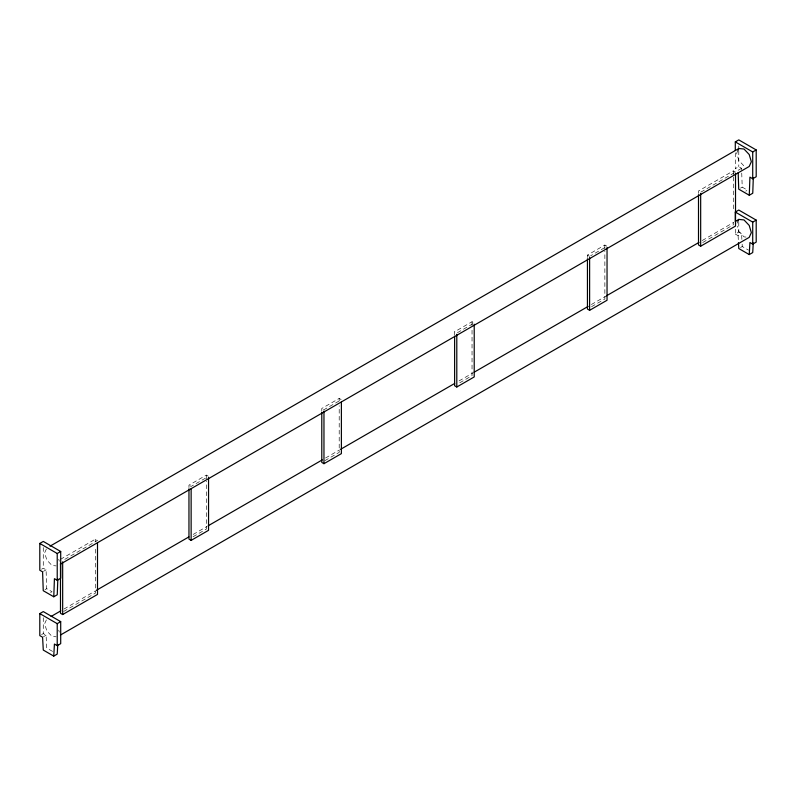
<?xml version="1.0" encoding="UTF-8"?>
<svg xmlns="http://www.w3.org/2000/svg" width="796" height="796" viewBox="0 0 796 796"><rect width="100%" height="100%" fill="white"/><g stroke="black" fill="none" stroke-linecap="round" stroke-linejoin="round"><path stroke-width="0.6" stroke-dasharray="3.98 2.98" d="M188.96 487.61L188.96 485.162L206.383 475.103L208.552 476.356M321.783 410.925L321.783 408.477L339.205 398.418L341.385 399.672L323.962 409.731L321.783 408.477M454.615 335.464L454.615 331.783L472.038 321.723L474.217 322.987L456.795 333.046L454.615 331.783M587.448 257.546L587.448 255.098L604.861 245.039L607.04 246.302L590.642 255.765M46.377 548.981L44.656 552.782L46.805 560.016L51.999 565.498L56.148 565.906M46.377 619.885L44.656 623.686L46.805 630.92L51.999 636.402L56.148 636.81M737.962 150.404L736.668 153.25L738.817 160.484L744.001 165.966L746.081 166.175M737.096 223.208L737.962 221.308M41.541 569.23L43.282 568.225L46.078 569.837L46.725 588.692L51.999 591.717L49.382 593.229M735.295 152.862L735.295 168.692L738.778 166.682L741.573 168.294L742.22 187.15L747.494 190.174L745.752 191.179M60.486 559.329L95.331 539.22L97.5 540.474L63.72 559.986M698.5 193.438L698.5 190.98L733.335 170.871L735.514 172.125M43.472 571.349L46.078 569.837M741.573 168.294L738.091 170.314L735.295 168.692M205.487 478.137L191.139 486.416L188.96 485.162M734.459 172.732L700.669 192.244L698.5 190.98M44.984 589.697L46.725 588.692M740.479 188.154L742.22 187.15M64.028 609L95.231 590.98M193.169 534.434L207.159 526.355M325.544 458.008L339.534 449.929M459.003 380.956L472.993 372.886M591.378 304.53L606.443 295.833M702.221 240.531L733.434 222.512M63.65 611.467L95.331 593.179L95.331 546.573M193.06 536.753L206.383 529.061L206.383 481.232M324.858 460.655L339.205 452.377L339.205 405.771M459.74 382.786L472.038 375.682L472.038 327.862M591.537 306.689L604.861 298.998L604.861 251.168M702.719 242.501L733.335 224.83L733.335 222.373M41.541 634.601L43.282 633.596L46.078 635.208L46.755 648.043L53.043 651.675M735.295 229.178L735.295 234.064L738.778 232.054L741.573 233.676L741.882 239.506M43.472 636.72L46.078 635.208M735.295 234.064L738.091 235.686L741.573 233.676M740.509 247.516L742.25 246.511L748.538 250.133M746.081 237.079L744.001 236.87L738.817 231.397L737.285 226.223M587.448 255.098L589.617 256.352M58.715 559.19L59.332 561.26M58.715 630.094L59.332 632.163M742.131 244.173L742.25 246.511M738.091 235.686L738.34 240.352M738.778 145.976L738.778 149.628M738.778 150.852L738.778 166.682M738.778 222.273L738.778 232.054M733.335 170.871L733.335 175.777M733.335 177.001L733.335 211.338M604.861 245.039L604.861 249.944M472.038 321.723L472.038 326.629M339.205 398.418L339.205 400.866M206.383 475.103L206.383 480.008M95.331 539.22L95.331 541.668M43.282 547.519L43.282 568.225M43.282 617.696L43.282 633.596"/><path stroke-width="1.19" d="M188.96 488.844L188.96 539.121L191.139 540.375L208.552 530.315L208.552 477.59M191.139 540.375L191.139 488.873M321.783 412.149L321.783 462.436L323.962 463.69L341.385 453.63L341.385 402.129M323.962 463.69L323.962 410.955M454.615 336.688L454.615 385.742L456.795 387.005L474.217 376.946L474.217 324.211M456.795 387.005L456.795 334.27M587.448 258.78L587.448 309.057L589.617 310.311L607.04 300.261L607.04 247.526M589.617 310.311L589.617 257.586M53.78 596.781L54.427 578.672L57.222 580.294L60.705 578.284L60.705 551.489L43.282 541.429L39.8 543.439L39.8 570.235L42.596 571.846L43.243 590.702L53.78 596.781L57.262 594.771L57.819 579.08M738.171 172.662L738.738 189.159L749.275 195.249L749.922 177.14L752.717 178.752L756.2 176.742L756.2 149.946L738.778 139.887L735.295 141.897L735.295 150.424M753.315 177.538L752.757 193.229L749.275 195.249M53.75 656.113L54.427 644.054L57.222 645.665L60.705 643.656L60.705 621.636L43.282 611.587L39.8 613.597L39.8 635.606L42.596 637.228L43.273 650.063L53.75 656.113L57.232 654.103L57.77 644.452M738.459 242.68L738.768 248.521L749.245 254.571L749.922 242.511L752.717 244.123L756.2 242.113L756.2 220.104L738.778 210.044L735.295 212.054L735.295 221.835M753.265 242.909L752.727 252.561L749.245 254.571M737.962 150.404L738.817 148.504L744.001 149.021L749.195 154.494L751.344 161.727L749.195 166.473L60.416 564.145M737.962 221.308L738.817 219.407L744.001 219.925L749.195 225.397L751.344 232.631L749.195 237.387L60.416 635.049M50.039 546.165L738.817 148.504M39.8 543.439L57.222 553.499L60.705 551.489M735.295 141.897L752.717 151.956L756.2 149.946M51.113 616.452L60.794 610.86M96.316 590.353L188.871 536.922M208.244 525.738L322.32 459.869M340.618 449.312L454.695 383.443M474.068 372.259L588.144 306.4M606.443 295.833L698.997 242.402M735.584 221.278L738.817 219.407M60.486 563.011L60.486 613.288L62.665 614.552L97.5 594.433L97.5 542.932M698.5 194.662L698.5 244.939L700.669 246.203L735.514 226.084L735.514 173.349M39.8 613.597L57.222 623.656L60.705 621.636M735.295 212.054L752.717 222.114L756.2 220.104M752.717 151.956L752.717 178.752M752.717 222.114L752.717 244.123M700.669 193.468L700.669 246.203M62.665 561.817L62.665 614.552M57.222 553.499L57.222 580.294M57.222 623.656L57.222 645.665"/></g></svg>
